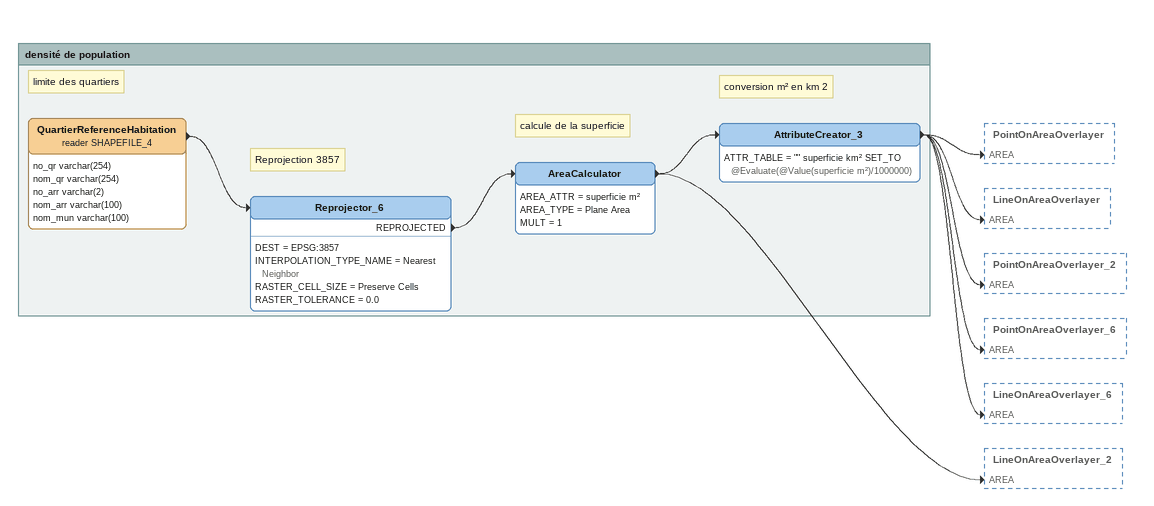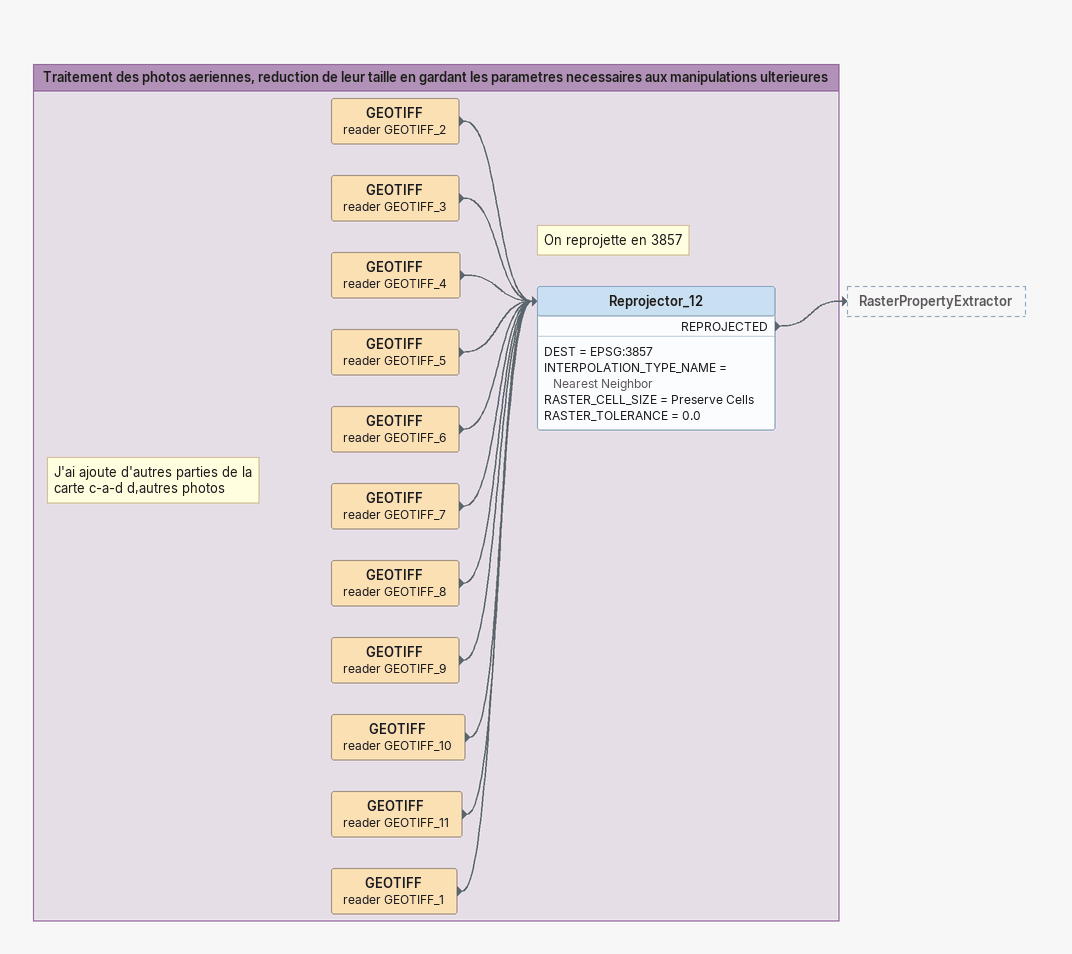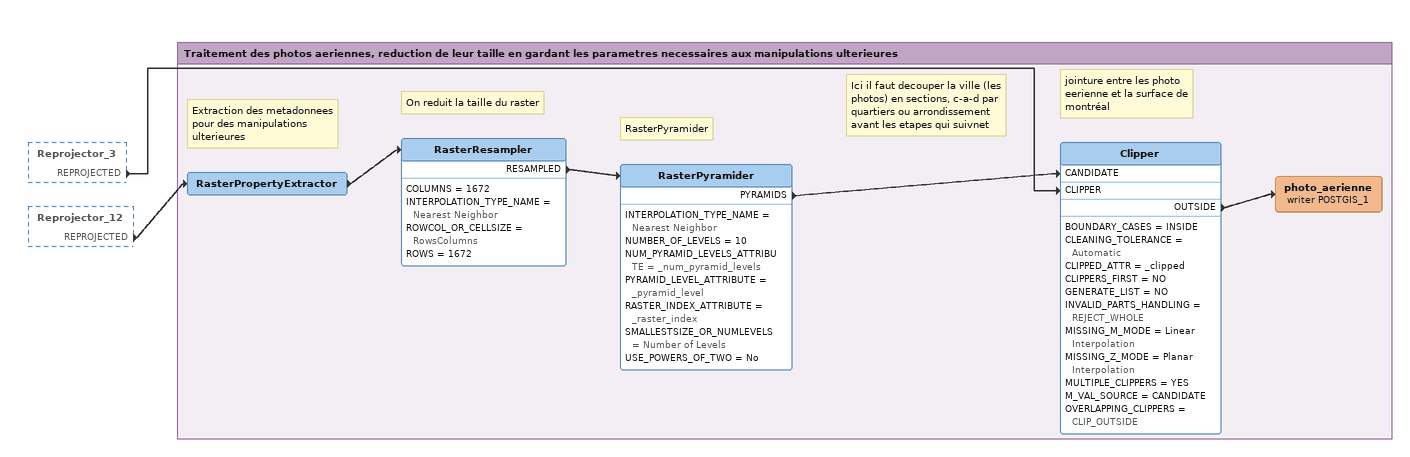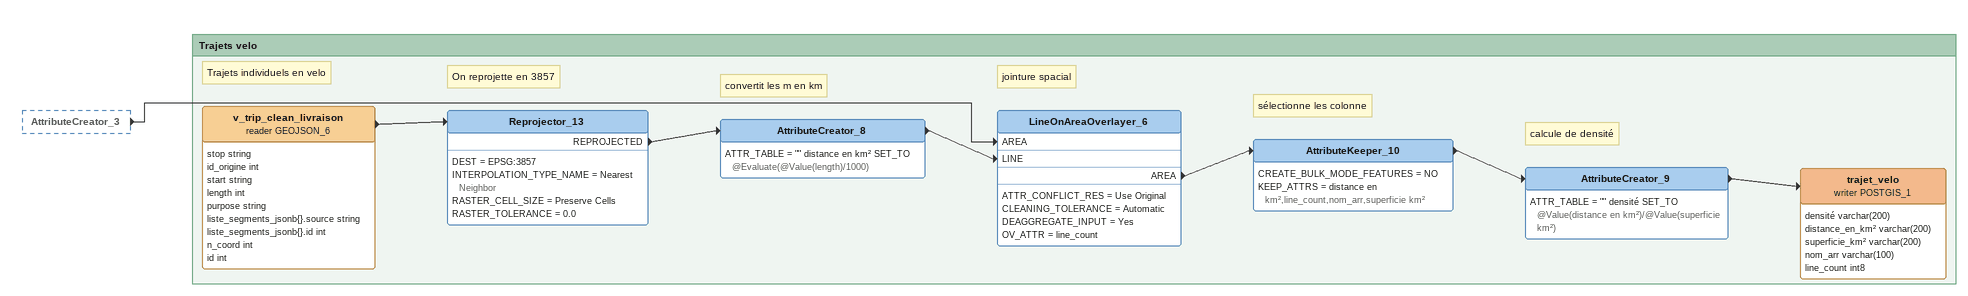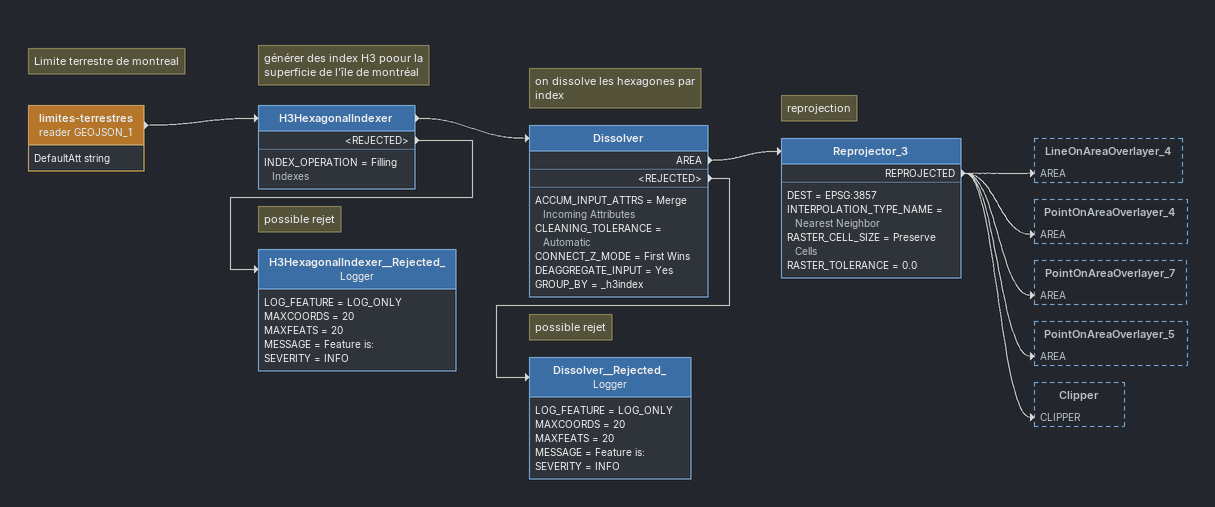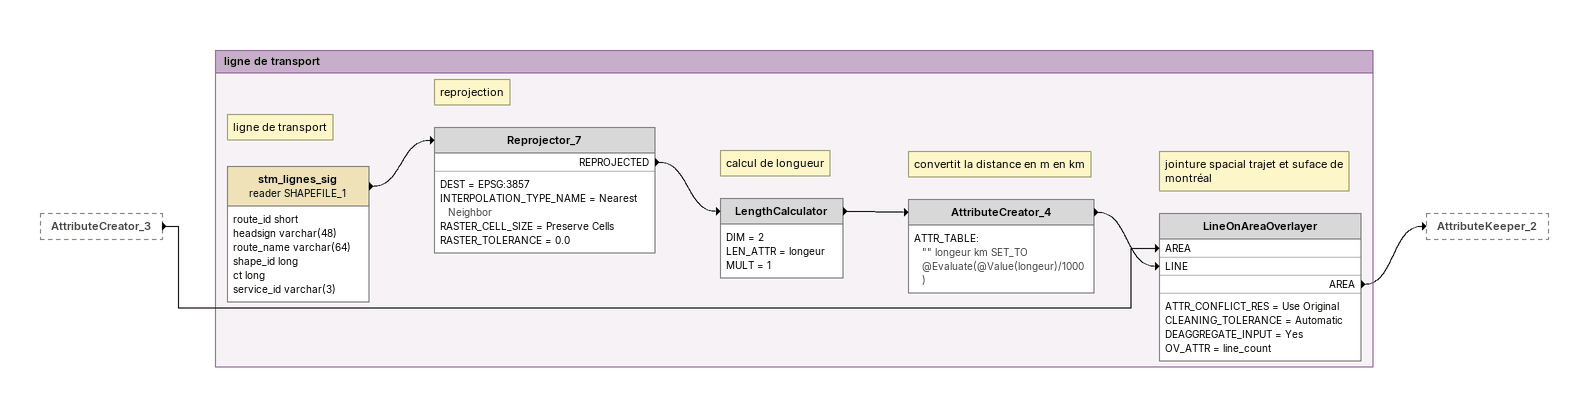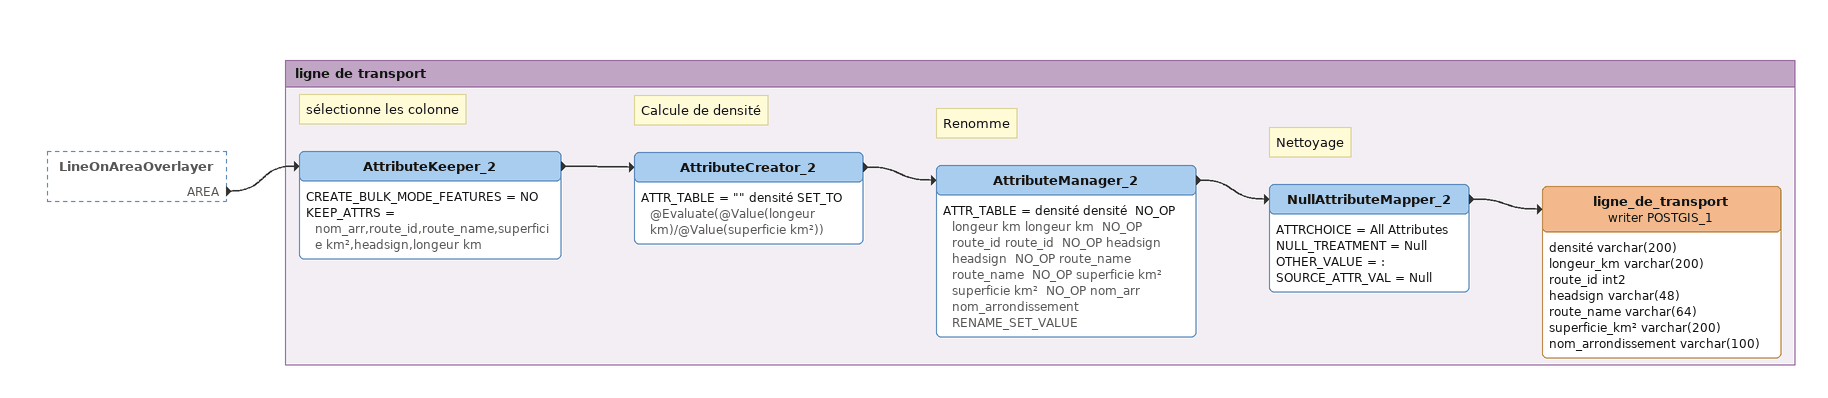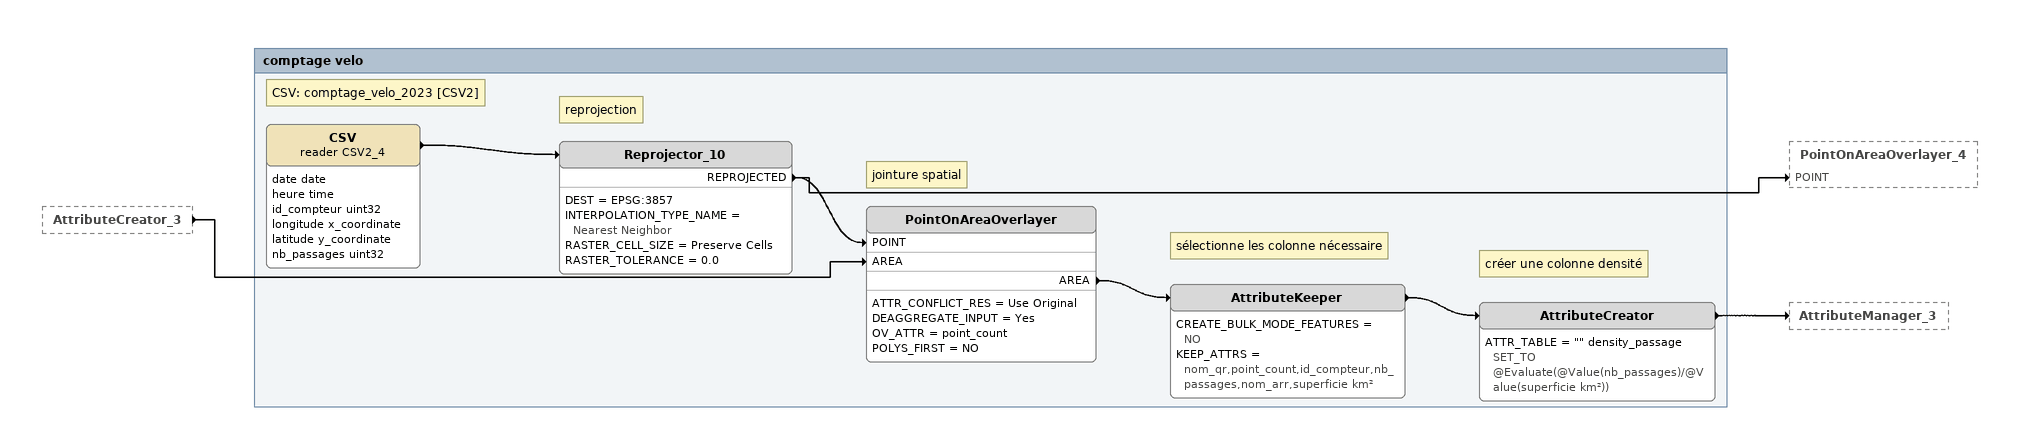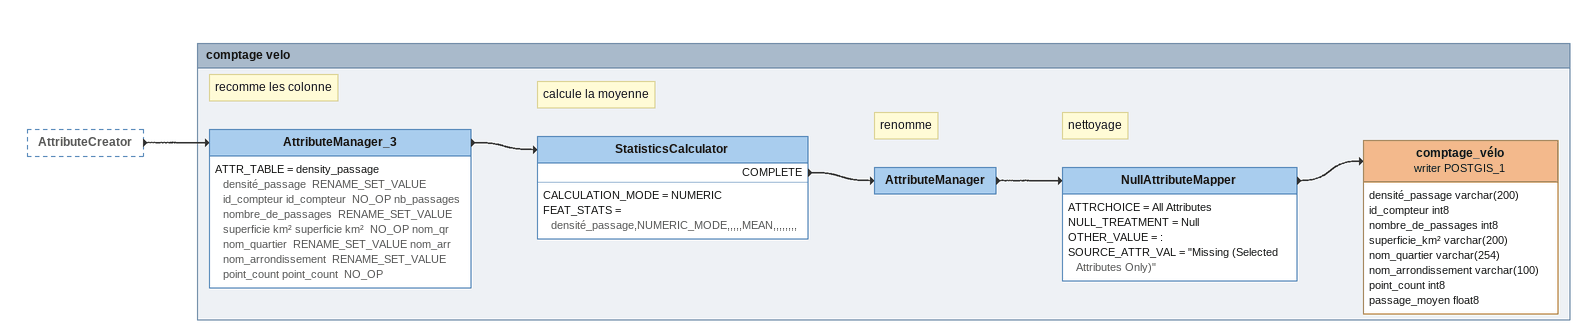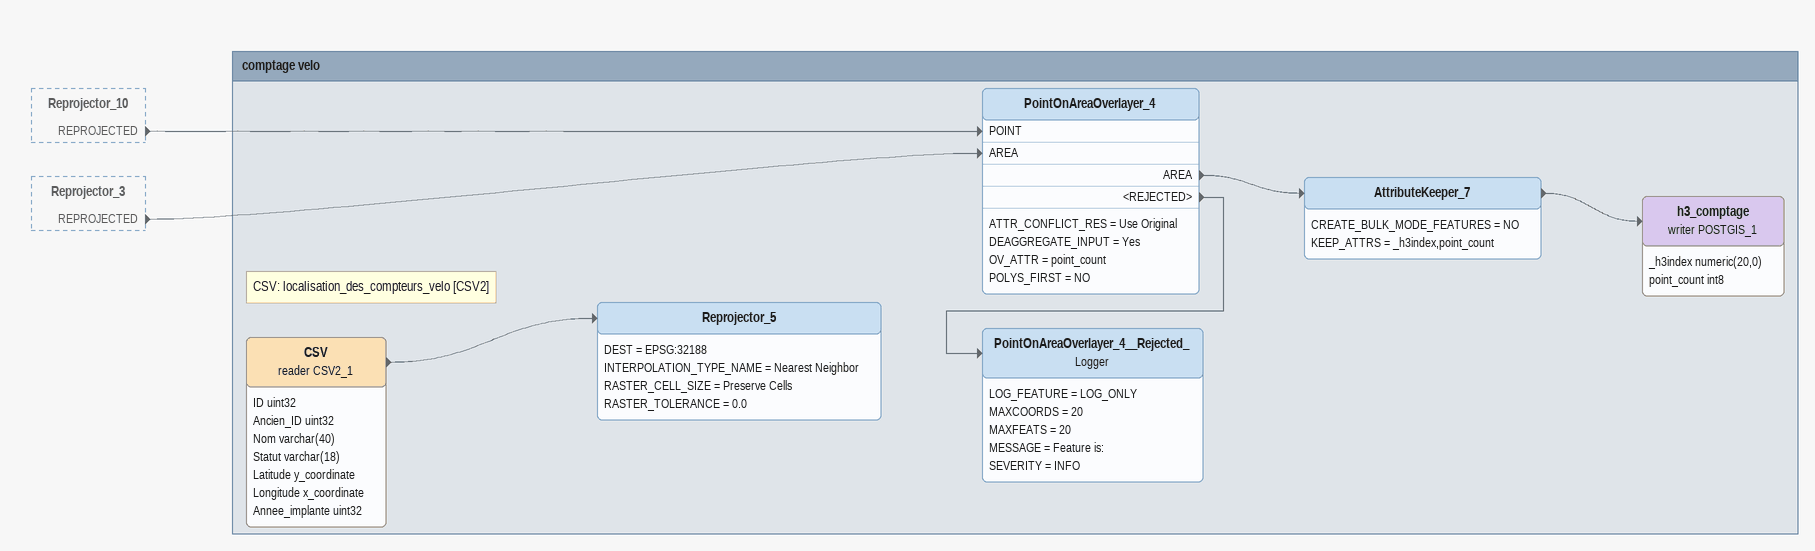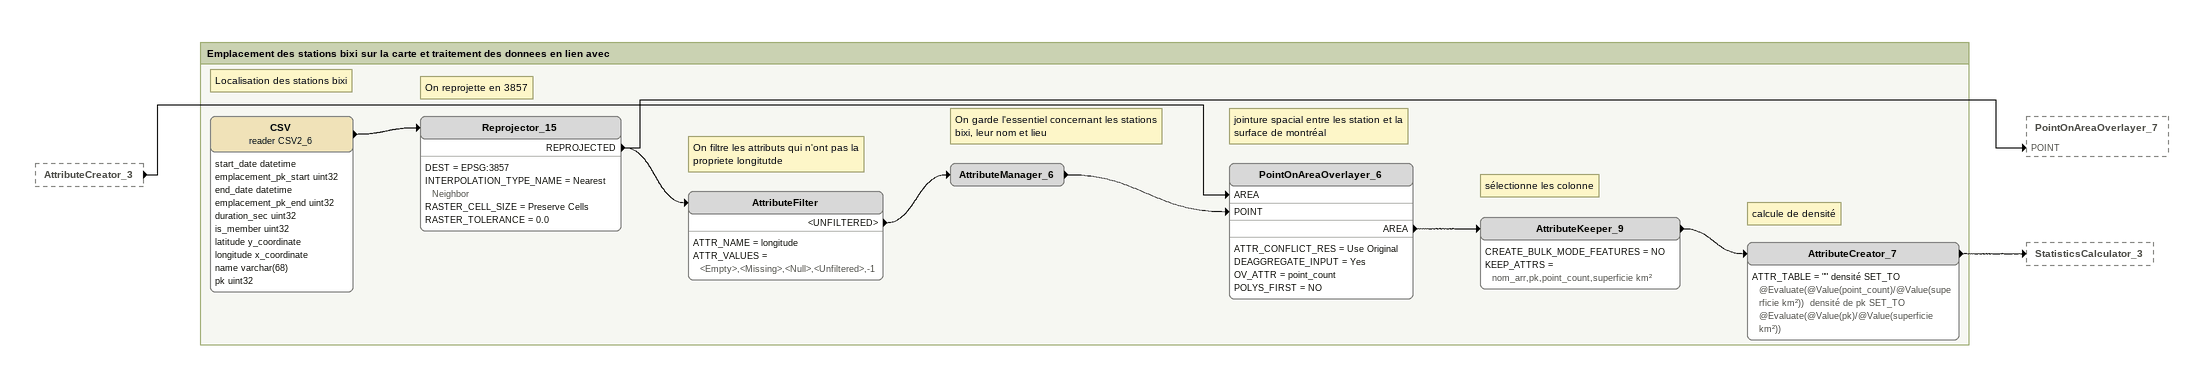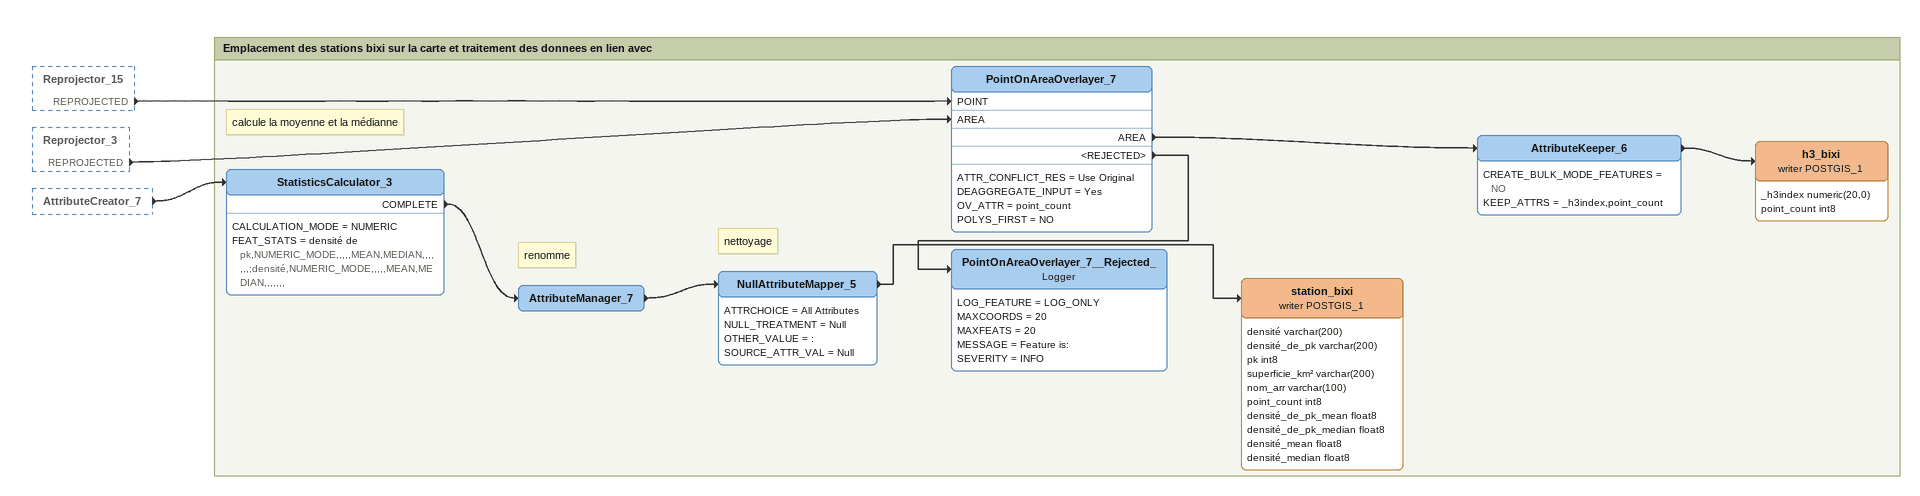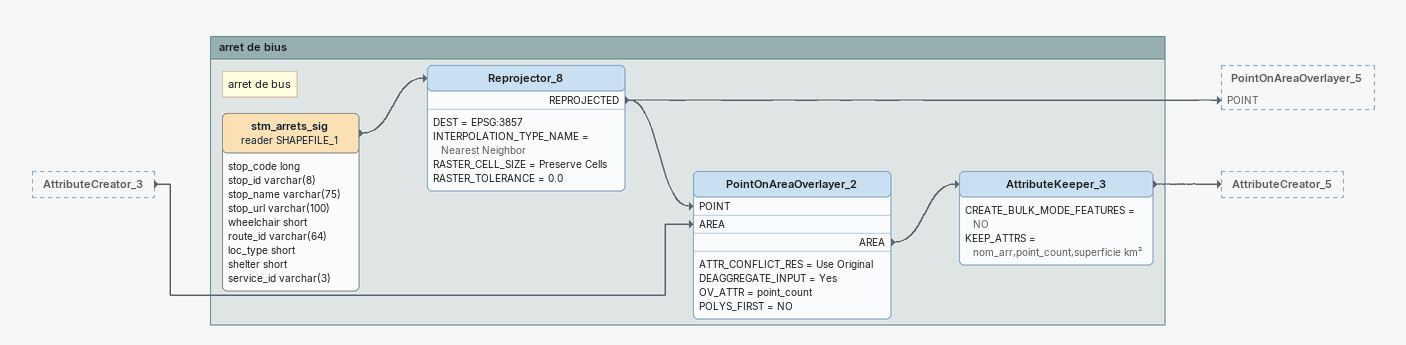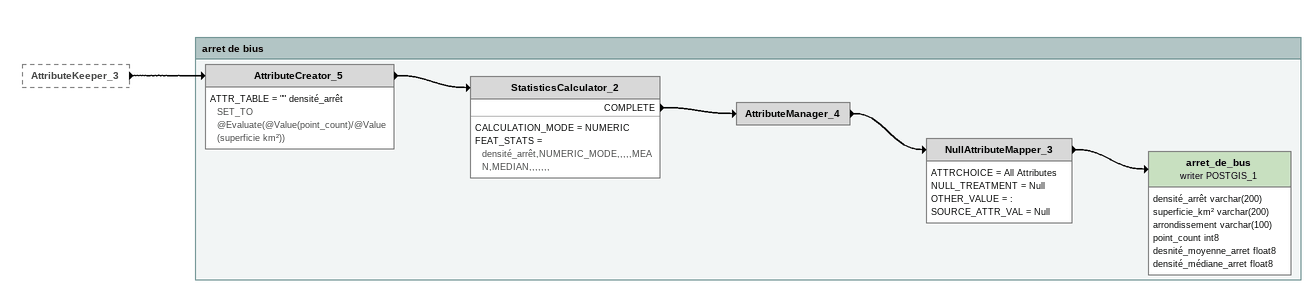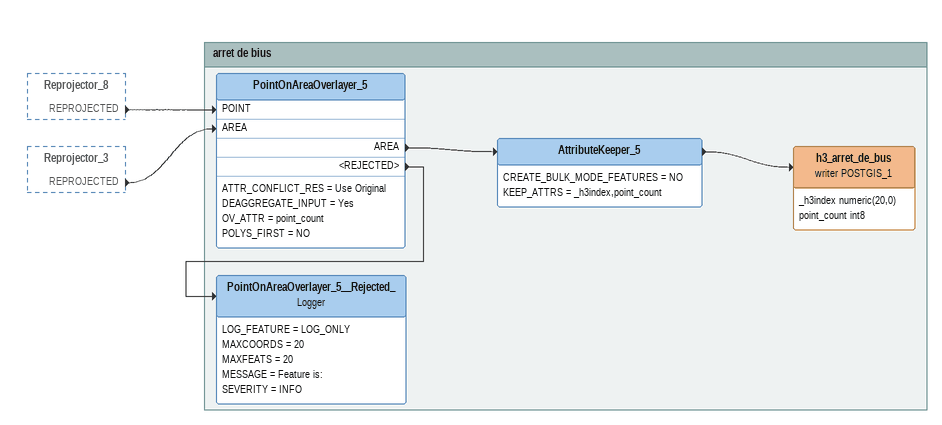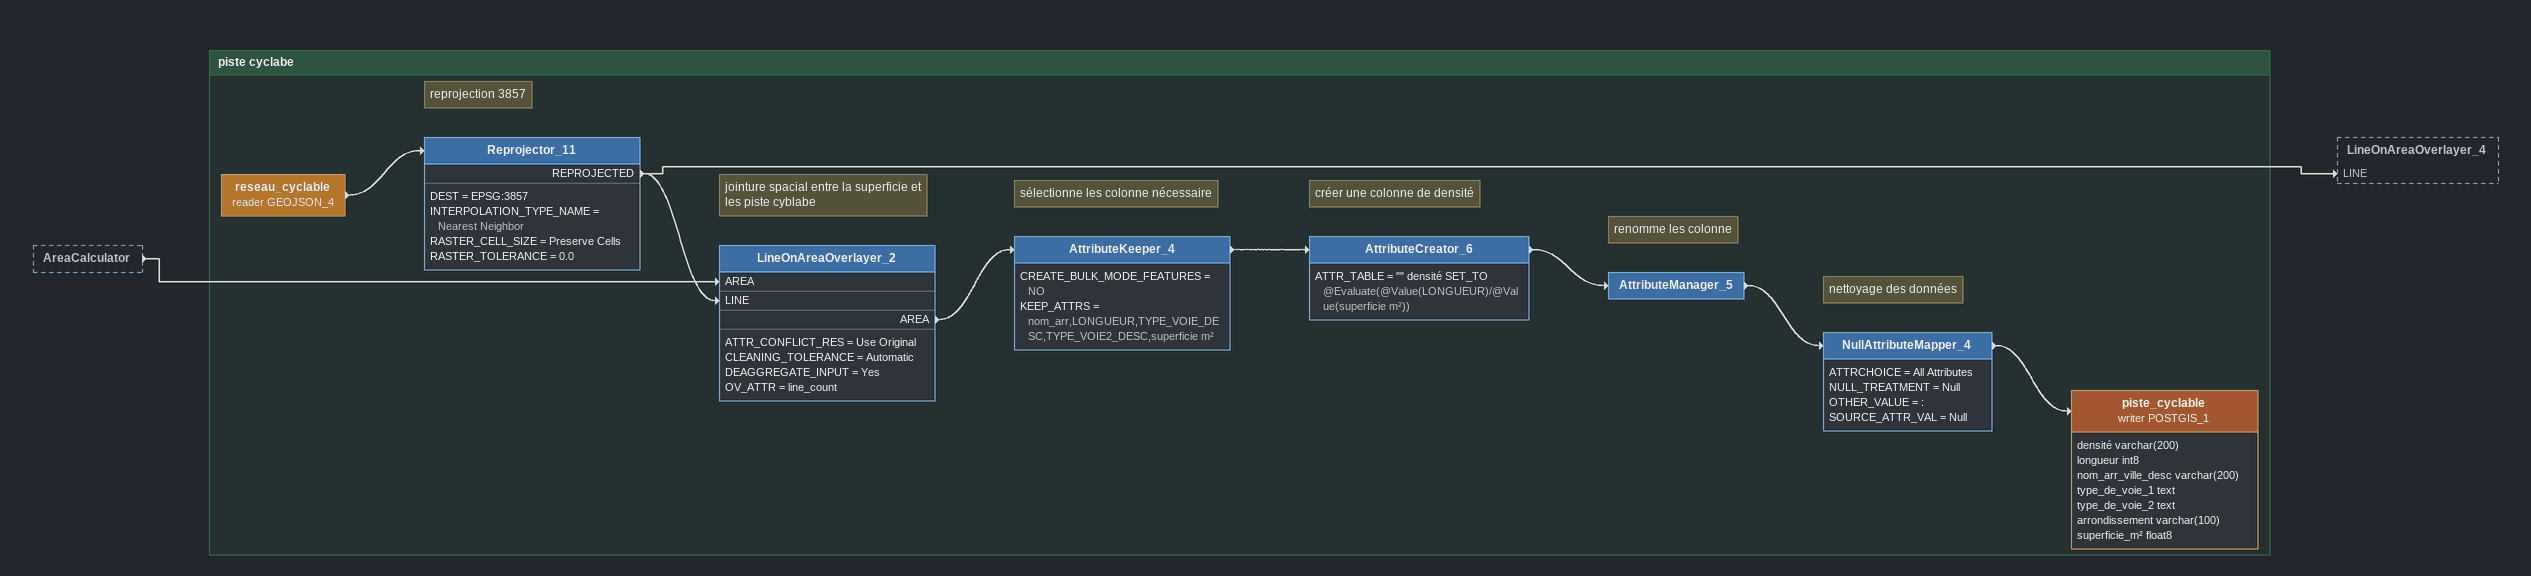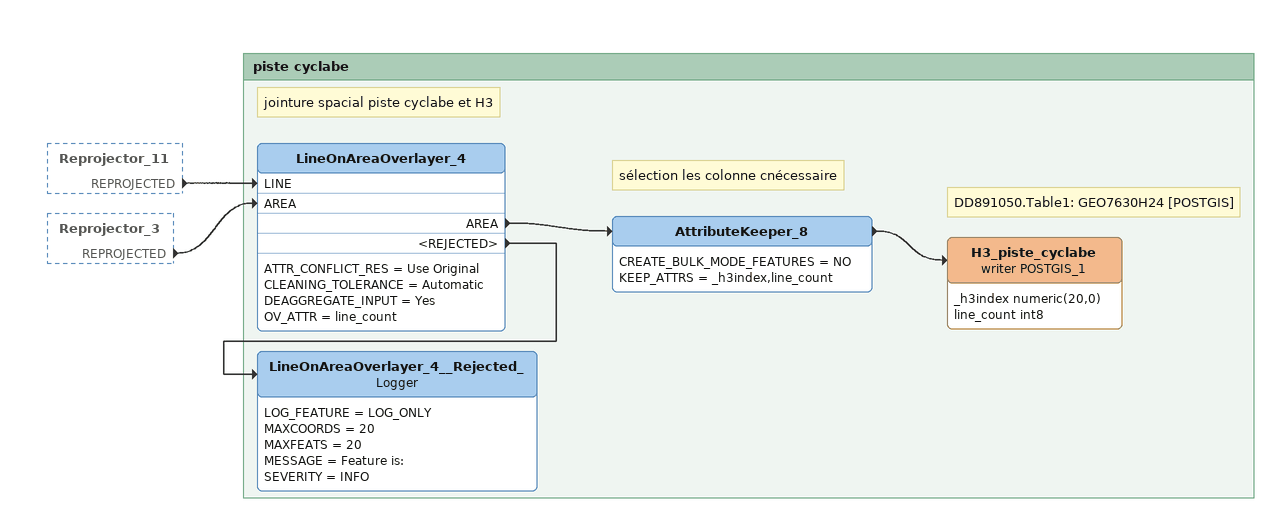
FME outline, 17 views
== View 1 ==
Bookmark: densité de population
Note: limite des quartiers
QuartierReferenceHabitation (reader SHAPEFILE_4)
    attributes: no_qr varchar(254), nom_qr varchar(254), no_arr varchar(2), nom_arr varchar(100), nom_mun varchar(100)
    -> Reprojector_6
Note: Reprojection 3857
Reprojector_6
    DEST = EPSG:3857
    INTERPOLATION_TYPE_NAME = Nearest Neighbor
    RASTER_CELL_SIZE = Preserve Cells
    RASTER_TOLERANCE = 0.0
    REPROJECTED -> AreaCalculator
Note: calcule de la superficie
AreaCalculator
    AREA_ATTR = superficie m²
    AREA_TYPE = Plane Area
    MULT = 1
    -> AttributeCreator_3
    -> LineOnAreaOverlayer_2 [AREA]
Note: conversion m² en km 2
AttributeCreator_3
    ATTR_TABLE = "" superficie km² SET_TO @Evaluate(@Value(superficie m²)/1000000)
    -> PointOnAreaOverlayer [AREA]
    -> LineOnAreaOverlayer [AREA]
    -> PointOnAreaOverlayer_2 [AREA]
    -> PointOnAreaOverlayer_6 [AREA]
    -> LineOnAreaOverlayer_6 [AREA]

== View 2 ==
Bookmark: Traitement des photos aeriennes, reduction de leur taille en gardant les parametres necessaires aux manipulations ulterieures
GEOTIFF (reader GEOTIFF_2)
    -> Reprojector_12
GEOTIFF (reader GEOTIFF_3)
    -> Reprojector_12
GEOTIFF (reader GEOTIFF_4)
    -> Reprojector_12
GEOTIFF (reader GEOTIFF_5)
    -> Reprojector_12
GEOTIFF (reader GEOTIFF_6)
    -> Reprojector_12
GEOTIFF (reader GEOTIFF_7)
    -> Reprojector_12
GEOTIFF (reader GEOTIFF_8)
    -> Reprojector_12
GEOTIFF (reader GEOTIFF_9)
    -> Reprojector_12
GEOTIFF (reader GEOTIFF_10)
    -> Reprojector_12
Note: J'ai ajoute d'autres parties de la carte c-a-d d,autres photos
GEOTIFF (reader GEOTIFF_11)
    -> Reprojector_12
GEOTIFF (reader GEOTIFF_1)
    -> Reprojector_12
Note: On reprojette en 3857
Reprojector_12
    DEST = EPSG:3857
    INTERPOLATION_TYPE_NAME = Nearest Neighbor
    RASTER_CELL_SIZE = Preserve Cells
    RASTER_TOLERANCE = 0.0
    REPROJECTED -> RasterPropertyExtractor

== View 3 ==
Reprojector_3 [outside]
    REPROJECTED -> Clipper [CLIPPER]
Reprojector_12 [outside]
    REPROJECTED -> RasterPropertyExtractor

Bookmark: Traitement des photos aeriennes, reduction de leur taille en gardant les parametres necessaires aux manipulations ulterieures
Note: Extraction des metadonnees pour des manipulations ulterieures
RasterPropertyExtractor
    -> RasterResampler
Note: On reduit la taille du raster
RasterResampler
    COLUMNS = 1672
    INTERPOLATION_TYPE_NAME = Nearest Neighbor
    ROWCOL_OR_CELLSIZE = RowsColumns
    ROWS = 1672
    RESAMPLED -> RasterPyramider
Note: RasterPyramider
Note: Ici il faut decouper la ville (les photos) en sections, c-a-d par quartiers ou arrondissement avant les etapes qui suivnet
RasterPyramider
    INTERPOLATION_TYPE_NAME = Nearest Neighbor
    NUMBER_OF_LEVELS = 10
    NUM_PYRAMID_LEVELS_ATTRIBUTE = _num_pyramid_levels
    PYRAMID_LEVEL_ATTRIBUTE = _pyramid_level
    RASTER_INDEX_ATTRIBUTE = _raster_index
    SMALLESTSIZE_OR_NUMLEVELS = Number of Levels
    USE_POWERS_OF_TWO = No
    PYRAMIDS -> Clipper [CANDIDATE]
Note: jointure entre les photo eerienne et la surface de montréal
Clipper
    BOUNDARY_CASES = INSIDE
    CLEANING_TOLERANCE = Automatic
    CLIPPED_ATTR = _clipped
    CLIPPERS_FIRST = NO
    GENERATE_LIST = NO
    INVALID_PARTS_HANDLING = REJECT_WHOLE
    MISSING_M_MODE = Linear Interpolation
    MISSING_Z_MODE = Planar Interpolation
    MULTIPLE_CLIPPERS = YES
    M_VAL_SOURCE = CANDIDATE
    OVERLAPPING_CLIPPERS = CLIP_OUTSIDE
    OUTSIDE -> photo_aerienne (writer POSTGIS_1)
photo_aerienne (writer POSTGIS_1)

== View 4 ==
AttributeCreator_3 [outside]
    -> LineOnAreaOverlayer_6 [AREA]

Bookmark: Trajets velo
Note: Trajets individuels en velo
v_trip_clean_livraison (reader GEOJSON_6)
    attributes: stop string, id_origine int, start string, length int, purpose string, liste_segments_jsonb{}.source string, liste_segments_jsonb{}.id int, n_coord int, id int
    -> Reprojector_13
Note: On reprojette en 3857
Reprojector_13
    DEST = EPSG:3857
    INTERPOLATION_TYPE_NAME = Nearest Neighbor
    RASTER_CELL_SIZE = Preserve Cells
    RASTER_TOLERANCE = 0.0
    REPROJECTED -> AttributeCreator_8
Note: convertit les m en km
AttributeCreator_8
    ATTR_TABLE = "" distance en km² SET_TO @Evaluate(@Value(length)/1000)
    -> LineOnAreaOverlayer_6 [LINE]
Note: jointure spacial
LineOnAreaOverlayer_6
    ATTR_CONFLICT_RES = Use Original
    CLEANING_TOLERANCE = Automatic
    DEAGGREGATE_INPUT = Yes
    OV_ATTR = line_count
    AREA -> AttributeKeeper_10
Note: sélectionne les colonne
AttributeKeeper_10
    CREATE_BULK_MODE_FEATURES = NO
    KEEP_ATTRS = distance en km²,line_count,nom_arr,superficie km²
    -> AttributeCreator_9
Note: calcule de densité
AttributeCreator_9
    ATTR_TABLE = "" densité SET_TO @Value(distance en km²)/@Value(superficie km²)
    -> trajet_velo (writer POSTGIS_1)
trajet_velo (writer POSTGIS_1)
    attributes: densité varchar(200), distance_en_km² varchar(200), superficie_km² varchar(200), nom_arr varchar(100), line_count int8

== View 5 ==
Note: Limite terrestre de montreal
limites-terrestres (reader GEOJSON_1)
    attributes: DefaultAtt string
    -> H3HexagonalIndexer
Note: générer des index H3 poour la superficie de l'île de montréal
H3HexagonalIndexer
    INDEX_OPERATION = Filling Indexes
    -> Dissolver
    <REJECTED> -> H3HexagonalIndexer__Rejected_
Note: on dissolve les hexagones par index
Dissolver
    ACCUM_INPUT_ATTRS = Merge Incoming Attributes
    CLEANING_TOLERANCE = Automatic
    CONNECT_Z_MODE = First Wins
    DEAGGREGATE_INPUT = Yes
    GROUP_BY = _h3index
    AREA -> Reprojector_3
    <REJECTED> -> Dissolver__Rejected_
Note: reprojection
Reprojector_3
    DEST = EPSG:3857
    INTERPOLATION_TYPE_NAME = Nearest Neighbor
    RASTER_CELL_SIZE = Preserve Cells
    RASTER_TOLERANCE = 0.0
    REPROJECTED -> LineOnAreaOverlayer_4 [AREA]
    REPROJECTED -> PointOnAreaOverlayer_4 [AREA]
    REPROJECTED -> PointOnAreaOverlayer_7 [AREA]
    REPROJECTED -> PointOnAreaOverlayer_5 [AREA]
    REPROJECTED -> Clipper [CLIPPER]
Note: possible rejet
Dissolver__Rejected_: Logger
    LOG_FEATURE = LOG_ONLY
    MAXCOORDS = 20
    MAXFEATS = 20
    MESSAGE = Feature is:
    SEVERITY = INFO
Note: possible rejet
H3HexagonalIndexer__Rejected_: Logger
    LOG_FEATURE = LOG_ONLY
    MAXCOORDS = 20
    MAXFEATS = 20
    MESSAGE = Feature is:
    SEVERITY = INFO

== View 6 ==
AttributeCreator_3 [outside]
    -> LineOnAreaOverlayer [AREA]

Bookmark: ligne de transport
Note: ligne de transport
stm_lignes_sig (reader SHAPEFILE_1)
    attributes: route_id short, headsign varchar(48), route_name varchar(64), shape_id long, ct long, service_id varchar(3)
    -> Reprojector_7
Note: reprojection
Reprojector_7
    DEST = EPSG:3857
    INTERPOLATION_TYPE_NAME = Nearest Neighbor
    RASTER_CELL_SIZE = Preserve Cells
    RASTER_TOLERANCE = 0.0
    REPROJECTED -> LengthCalculator
Note: calcul de longueur
LengthCalculator
    DIM = 2
    LEN_ATTR = longeur
    MULT = 1
    -> AttributeCreator_4
Note: convertit la distance en m en km
AttributeCreator_4
    ATTR_TABLE:
      "" longeur km SET_TO @Evaluate(@Value(longeur)/1000
      )
    -> LineOnAreaOverlayer [LINE]
Note: jointure spacial trajet et suface de montréal
LineOnAreaOverlayer
    ATTR_CONFLICT_RES = Use Original
    CLEANING_TOLERANCE = Automatic
    DEAGGREGATE_INPUT = Yes
    OV_ATTR = line_count
    AREA -> AttributeKeeper_2

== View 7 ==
LineOnAreaOverlayer [outside]
    AREA -> AttributeKeeper_2

Bookmark: ligne de transport
Note: sélectionne les colonne
AttributeKeeper_2
    CREATE_BULK_MODE_FEATURES = NO
    KEEP_ATTRS = nom_arr,route_id,route_name,superficie km²,headsign,longeur km
    -> AttributeCreator_2
Note: Calcule de densité
AttributeCreator_2
    ATTR_TABLE = "" densité SET_TO @Evaluate(@Value(longeur km)/@Value(superficie km²))
    -> AttributeManager_2
Note: Renomme
AttributeManager_2
    ATTR_TABLE = densité densité  NO_OP longeur km longeur km  NO_OP route_id route_id  NO_OP headsign headsign  NO_OP route_name route_name  NO_OP superficie km² superficie km²  NO_OP nom_arr nom_arrondissement  RENAME_SET_VALUE
    -> NullAttributeMapper_2
Note: Nettoyage
NullAttributeMapper_2
    ATTRCHOICE = All Attributes
    NULL_TREATMENT = Null
    OTHER_VALUE = :
    SOURCE_ATTR_VAL = Null
    -> ligne_de_transport (writer POSTGIS_1)
ligne_de_transport (writer POSTGIS_1)
    attributes: densité varchar(200), longeur_km varchar(200), route_id int2, headsign varchar(48), route_name varchar(64), superficie_km² varchar(200), nom_arrondissement varchar(100)

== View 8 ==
AttributeCreator_3 [outside]
    -> PointOnAreaOverlayer [AREA]

Bookmark: comptage velo
Note: CSV: comptage_velo_2023 [CSV2]
CSV (reader CSV2_4)
    attributes: date date, heure time, id_compteur uint32, longitude x_coordinate, latitude y_coordinate, nb_passages uint32
    -> Reprojector_10
Note: reprojection
Reprojector_10
    DEST = EPSG:3857
    INTERPOLATION_TYPE_NAME = Nearest Neighbor
    RASTER_CELL_SIZE = Preserve Cells
    RASTER_TOLERANCE = 0.0
    REPROJECTED -> PointOnAreaOverlayer [POINT]
    REPROJECTED -> PointOnAreaOverlayer_4 [POINT]
Note: jointure spatial
PointOnAreaOverlayer
    ATTR_CONFLICT_RES = Use Original
    DEAGGREGATE_INPUT = Yes
    OV_ATTR = point_count
    POLYS_FIRST = NO
    AREA -> AttributeKeeper
Note: sélectionne les colonne nécessaire
AttributeKeeper
    CREATE_BULK_MODE_FEATURES = NO
    KEEP_ATTRS = nom_qr,point_count,id_compteur,nb_passages,nom_arr,superficie km²
    -> AttributeCreator
Note: créer une colonne densité
AttributeCreator
    ATTR_TABLE = "" density_passage SET_TO @Evaluate(@Value(nb_passages)/@Value(superficie km²))
    -> AttributeManager_3

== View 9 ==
AttributeCreator [outside]
    -> AttributeManager_3

Bookmark: comptage velo
Note: recomme les colonne
AttributeManager_3
    ATTR_TABLE = density_passage densité_passage  RENAME_SET_VALUE id_compteur id_compteur  NO_OP nb_passages nombre_de_passages  RENAME_SET_VALUE superficie km² superficie km²  NO_OP nom_qr nom_quartier  RENAME_SET_VALUE nom_arr nom_arrondissement  RENAME_SET_VALUE point_count point_count  NO_OP
    -> StatisticsCalculator
Note: calcule la moyenne
StatisticsCalculator
    CALCULATION_MODE = NUMERIC
    FEAT_STATS = densité_passage,NUMERIC_MODE,,,,,MEAN,,,,,,,,
    COMPLETE -> AttributeManager
Note: renomme
AttributeManager
    -> NullAttributeMapper
Note: nettoyage
NullAttributeMapper
    ATTRCHOICE = All Attributes
    NULL_TREATMENT = Null
    OTHER_VALUE = :
    SOURCE_ATTR_VAL = "Missing (Selected Attributes Only)"
    -> comptage_vélo (writer POSTGIS_1)
comptage_vélo (writer POSTGIS_1)
    attributes: densité_passage varchar(200), id_compteur int8, nombre_de_passages int8, superficie_km² varchar(200), nom_quartier varchar(254), nom_arrondissement varchar(100), point_count int8, passage_moyen float8

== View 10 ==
Reprojector_10 [outside]
    REPROJECTED -> PointOnAreaOverlayer_4 [POINT]
Reprojector_3 [outside]
    REPROJECTED -> PointOnAreaOverlayer_4 [AREA]

Bookmark: comptage velo
Note: CSV: localisation_des_compteurs_velo [CSV2]
CSV (reader CSV2_1)
    attributes: ID uint32, Ancien_ID uint32, Nom varchar(40), Statut varchar(18), Latitude y_coordinate, Longitude x_coordinate, Annee_implante uint32
    -> Reprojector_5
Reprojector_5
    DEST = EPSG:32188
    INTERPOLATION_TYPE_NAME = Nearest Neighbor
    RASTER_CELL_SIZE = Preserve Cells
    RASTER_TOLERANCE = 0.0
PointOnAreaOverlayer_4
    ATTR_CONFLICT_RES = Use Original
    DEAGGREGATE_INPUT = Yes
    OV_ATTR = point_count
    POLYS_FIRST = NO
    AREA -> AttributeKeeper_7
    <REJECTED> -> PointOnAreaOverlayer_4__Rejected_
AttributeKeeper_7
    CREATE_BULK_MODE_FEATURES = NO
    KEEP_ATTRS = _h3index,point_count
    -> h3_comptage (writer POSTGIS_1)
h3_comptage (writer POSTGIS_1)
    attributes: _h3index numeric(20,0), point_count int8
PointOnAreaOverlayer_4__Rejected_: Logger
    LOG_FEATURE = LOG_ONLY
    MAXCOORDS = 20
    MAXFEATS = 20
    MESSAGE = Feature is:
    SEVERITY = INFO

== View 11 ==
AttributeCreator_3 [outside]
    -> PointOnAreaOverlayer_6 [AREA]

Bookmark: Emplacement des stations bixi sur la carte et traitement des donnees en lien avec
Note: Localisation des stations bixi
CSV (reader CSV2_6)
    attributes: start_date datetime, emplacement_pk_start uint32, end_date datetime, emplacement_pk_end uint32, duration_sec uint32, is_member uint32, latitude y_coordinate, longitude x_coordinate, name varchar(68), pk uint32
    -> Reprojector_15
Note: On reprojette en 3857
Reprojector_15
    DEST = EPSG:3857
    INTERPOLATION_TYPE_NAME = Nearest Neighbor
    RASTER_CELL_SIZE = Preserve Cells
    RASTER_TOLERANCE = 0.0
    REPROJECTED -> AttributeFilter
    REPROJECTED -> PointOnAreaOverlayer_7 [POINT]
Note: On filtre les attributs qui n'ont pas la propriete longitutde
AttributeFilter
    ATTR_NAME = longitude
    ATTR_VALUES = <Empty>,<Missing>,<Null>,<Unfiltered>,-1
    <UNFILTERED> -> AttributeManager_6
Note: On garde l'essentiel concernant les stations bixi, leur nom et lieu
AttributeManager_6
    -> PointOnAreaOverlayer_6 [POINT]
Note: jointure spacial entre les station et la surface de montréal
PointOnAreaOverlayer_6
    ATTR_CONFLICT_RES = Use Original
    DEAGGREGATE_INPUT = Yes
    OV_ATTR = point_count
    POLYS_FIRST = NO
    AREA -> AttributeKeeper_9
Note: sélectionne les colonne
AttributeKeeper_9
    CREATE_BULK_MODE_FEATURES = NO
    KEEP_ATTRS = nom_arr,pk,point_count,superficie km²
    -> AttributeCreator_7
Note: calcule de densité
AttributeCreator_7
    ATTR_TABLE = "" densité SET_TO @Evaluate(@Value(point_count)/@Value(superficie km²))  densité de pk SET_TO @Evaluate(@Value(pk)/@Value(superficie km²))
    -> StatisticsCalculator_3

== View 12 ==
Reprojector_15 [outside]
    REPROJECTED -> PointOnAreaOverlayer_7 [POINT]
Reprojector_3 [outside]
    REPROJECTED -> PointOnAreaOverlayer_7 [AREA]
AttributeCreator_7 [outside]
    -> StatisticsCalculator_3

Bookmark: Emplacement des stations bixi sur la carte et traitement des donnees en lien avec
Note: calcule la moyenne et la médianne
StatisticsCalculator_3
    CALCULATION_MODE = NUMERIC
    FEAT_STATS = densité de pk,NUMERIC_MODE,,,,,MEAN,MEDIAN,,,,,,,;densité,NUMERIC_MODE,,,,,MEAN,MEDIAN,,,,,,,
    COMPLETE -> AttributeManager_7
Note: renomme
AttributeManager_7
    -> NullAttributeMapper_5
Note: nettoyage
NullAttributeMapper_5
    ATTRCHOICE = All Attributes
    NULL_TREATMENT = Null
    OTHER_VALUE = :
    SOURCE_ATTR_VAL = Null
    -> station_bixi (writer POSTGIS_1)
station_bixi (writer POSTGIS_1)
    attributes: densité varchar(200), densité_de_pk varchar(200), pk int8, superficie_km² varchar(200), nom_arr varchar(100), point_count int8, densité_de_pk_mean float8, densité_de_pk_median float8, densité_mean float8, densité_median float8
PointOnAreaOverlayer_7
    ATTR_CONFLICT_RES = Use Original
    DEAGGREGATE_INPUT = Yes
    OV_ATTR = point_count
    POLYS_FIRST = NO
    AREA -> AttributeKeeper_6
    <REJECTED> -> PointOnAreaOverlayer_7__Rejected_
AttributeKeeper_6
    CREATE_BULK_MODE_FEATURES = NO
    KEEP_ATTRS = _h3index,point_count
    -> h3_bixi (writer POSTGIS_1)
h3_bixi (writer POSTGIS_1)
    attributes: _h3index numeric(20,0), point_count int8
PointOnAreaOverlayer_7__Rejected_: Logger
    LOG_FEATURE = LOG_ONLY
    MAXCOORDS = 20
    MAXFEATS = 20
    MESSAGE = Feature is:
    SEVERITY = INFO

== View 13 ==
AttributeCreator_3 [outside]
    -> PointOnAreaOverlayer_2 [AREA]

Bookmark: arret de bius
Note: arret de bus
stm_arrets_sig (reader SHAPEFILE_1)
    attributes: stop_code long, stop_id varchar(8), stop_name varchar(75), stop_url varchar(100), wheelchair short, route_id varchar(64), loc_type short, shelter short, service_id varchar(3)
    -> Reprojector_8
Reprojector_8
    DEST = EPSG:3857
    INTERPOLATION_TYPE_NAME = Nearest Neighbor
    RASTER_CELL_SIZE = Preserve Cells
    RASTER_TOLERANCE = 0.0
    REPROJECTED -> PointOnAreaOverlayer_2 [POINT]
    REPROJECTED -> PointOnAreaOverlayer_5 [POINT]
PointOnAreaOverlayer_2
    ATTR_CONFLICT_RES = Use Original
    DEAGGREGATE_INPUT = Yes
    OV_ATTR = point_count
    POLYS_FIRST = NO
    AREA -> AttributeKeeper_3
AttributeKeeper_3
    CREATE_BULK_MODE_FEATURES = NO
    KEEP_ATTRS = nom_arr,point_count,superficie km²
    -> AttributeCreator_5

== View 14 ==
AttributeKeeper_3 [outside]
    -> AttributeCreator_5

Bookmark: arret de bius
AttributeCreator_5
    ATTR_TABLE = "" densité_arrêt SET_TO @Evaluate(@Value(point_count)/@Value(superficie km²))
    -> StatisticsCalculator_2
StatisticsCalculator_2
    CALCULATION_MODE = NUMERIC
    FEAT_STATS = densité_arrêt,NUMERIC_MODE,,,,,MEAN,MEDIAN,,,,,,,
    COMPLETE -> AttributeManager_4
AttributeManager_4
    -> NullAttributeMapper_3
NullAttributeMapper_3
    ATTRCHOICE = All Attributes
    NULL_TREATMENT = Null
    OTHER_VALUE = :
    SOURCE_ATTR_VAL = Null
    -> arret_de_bus (writer POSTGIS_1)
arret_de_bus (writer POSTGIS_1)
    attributes: densité_arrêt varchar(200), superficie_km² varchar(200), arrondissement varchar(100), point_count int8, desnité_moyenne_arret float8, densité_médiane_arret float8

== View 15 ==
Reprojector_8 [outside]
    REPROJECTED -> PointOnAreaOverlayer_5 [POINT]
Reprojector_3 [outside]
    REPROJECTED -> PointOnAreaOverlayer_5 [AREA]

Bookmark: arret de bius
PointOnAreaOverlayer_5
    ATTR_CONFLICT_RES = Use Original
    DEAGGREGATE_INPUT = Yes
    OV_ATTR = point_count
    POLYS_FIRST = NO
    AREA -> AttributeKeeper_5
    <REJECTED> -> PointOnAreaOverlayer_5__Rejected_
AttributeKeeper_5
    CREATE_BULK_MODE_FEATURES = NO
    KEEP_ATTRS = _h3index,point_count
    -> h3_arret_de_bus (writer POSTGIS_1)
h3_arret_de_bus (writer POSTGIS_1)
    attributes: _h3index numeric(20,0), point_count int8
PointOnAreaOverlayer_5__Rejected_: Logger
    LOG_FEATURE = LOG_ONLY
    MAXCOORDS = 20
    MAXFEATS = 20
    MESSAGE = Feature is:
    SEVERITY = INFO

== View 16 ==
AreaCalculator [outside]
    -> LineOnAreaOverlayer_2 [AREA]

Bookmark: piste cyclabe
reseau_cyclable (reader GEOJSON_4)
    -> Reprojector_11
Note: reprojection 3857
Reprojector_11
    DEST = EPSG:3857
    INTERPOLATION_TYPE_NAME = Nearest Neighbor
    RASTER_CELL_SIZE = Preserve Cells
    RASTER_TOLERANCE = 0.0
    REPROJECTED -> LineOnAreaOverlayer_2 [LINE]
    REPROJECTED -> LineOnAreaOverlayer_4 [LINE]
Note: jointure spacial entre la superficie et les piste cyblabe
LineOnAreaOverlayer_2
    ATTR_CONFLICT_RES = Use Original
    CLEANING_TOLERANCE = Automatic
    DEAGGREGATE_INPUT = Yes
    OV_ATTR = line_count
    AREA -> AttributeKeeper_4
Note: sélectionne les colonne nécessaire
AttributeKeeper_4
    CREATE_BULK_MODE_FEATURES = NO
    KEEP_ATTRS = nom_arr,LONGUEUR,TYPE_VOIE_DESC,TYPE_VOIE2_DESC,superficie m²
    -> AttributeCreator_6
Note: créer une colonne de densité
AttributeCreator_6
    ATTR_TABLE = "" densité SET_TO @Evaluate(@Value(LONGUEUR)/@Value(superficie m²))
    -> AttributeManager_5
Note: renomme les colonne
AttributeManager_5
    -> NullAttributeMapper_4
Note: nettoyage des données
NullAttributeMapper_4
    ATTRCHOICE = All Attributes
    NULL_TREATMENT = Null
    OTHER_VALUE = :
    SOURCE_ATTR_VAL = Null
    -> piste_cyclable (writer POSTGIS_1)
piste_cyclable (writer POSTGIS_1)
    attributes: densité varchar(200), longueur int8, nom_arr_ville_desc varchar(200), type_de_voie_1 text, type_de_voie_2 text, arrondissement varchar(100), superficie_m² float8

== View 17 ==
Reprojector_11 [outside]
    REPROJECTED -> LineOnAreaOverlayer_4 [LINE]
Reprojector_3 [outside]
    REPROJECTED -> LineOnAreaOverlayer_4 [AREA]

Bookmark: piste cyclabe
Note: jointure spacial piste cyclabe et H3
LineOnAreaOverlayer_4
    ATTR_CONFLICT_RES = Use Original
    CLEANING_TOLERANCE = Automatic
    DEAGGREGATE_INPUT = Yes
    OV_ATTR = line_count
    AREA -> AttributeKeeper_8
    <REJECTED> -> LineOnAreaOverlayer_4__Rejected_
Note: sélection les colonne cnécessaire
AttributeKeeper_8
    CREATE_BULK_MODE_FEATURES = NO
    KEEP_ATTRS = _h3index,line_count
    -> H3_piste_cyclabe (writer POSTGIS_1)
Note: DD891050.Table1: GEO7630H24 [POSTGIS]
H3_piste_cyclabe (writer POSTGIS_1)
    attributes: _h3index numeric(20,0), line_count int8
LineOnAreaOverlayer_4__Rejected_: Logger
    LOG_FEATURE = LOG_ONLY
    MAXCOORDS = 20
    MAXFEATS = 20
    MESSAGE = Feature is:
    SEVERITY = INFO
